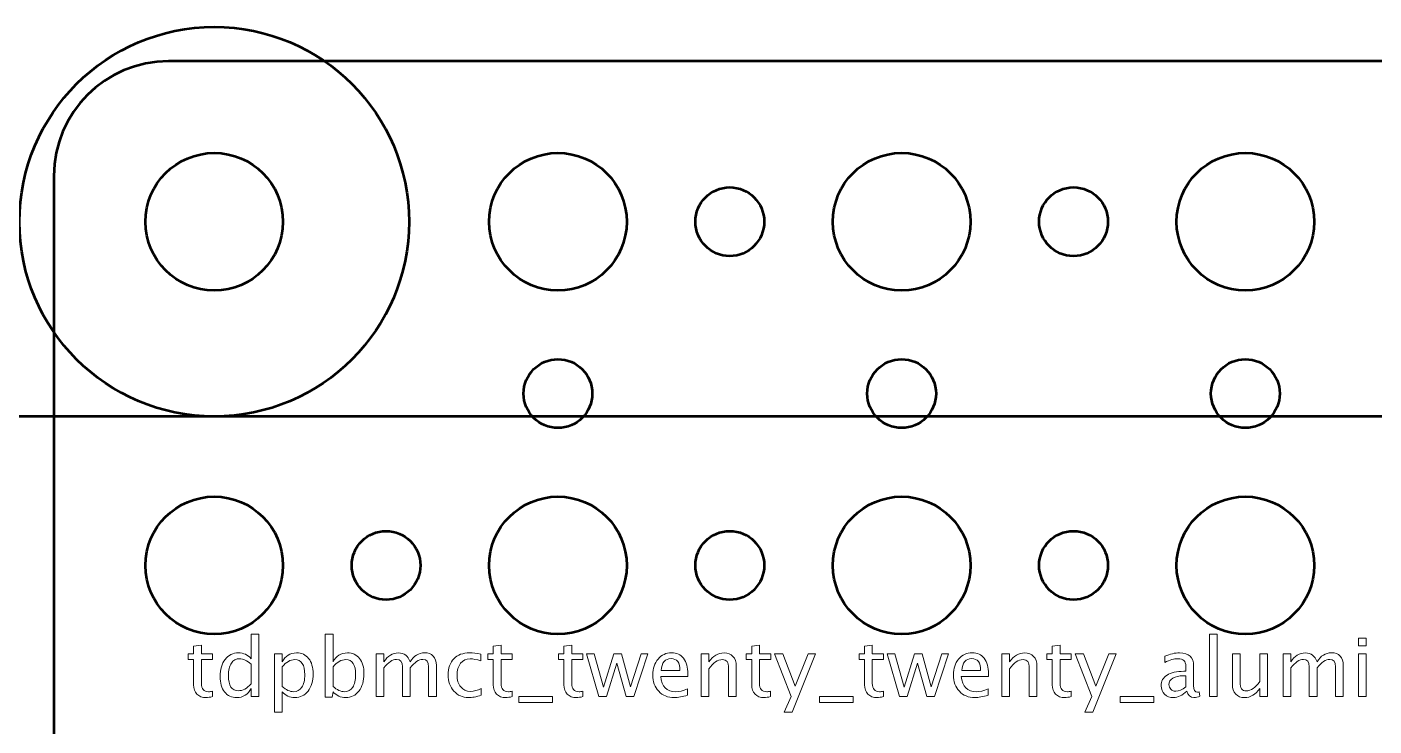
# Model space of a CAD drawing. Header units: centimetres. Extents: x -14.5 to 15.5, y -9.3 to 9.6.
# Drawn here: x -3.32 to 2.56, y 0.55 to 3.6 of the extents above; entities that cross this region are included whole.
import ezdxf

# ---------------------------------------------------------------- set-up
doc = ezdxf.new("R2010")
doc.units = ezdxf.units.CM
doc.header["$MEASUREMENT"] = 0
doc.layers.add('Layer 1', color=7, linetype='Continuous')

msp = doc.modelspace()

# ---------------------------------------------------------------- linework, layer by layer
at = {"layer": 'Layer 1', "color": 4, "lineweight": 53}
msp.add_lwpolyline([(-14.50011, -0.09999), (15.49989, -0.09999), (15.49989, 1.90001), (-14.50011, 1.90001), (-14.50011, -0.09999)], close=True, dxfattribs=at)
for major_axis in [(0, 0.85), (0, 0.3)]:
    msp.add_ellipse((-2.5, 2.75), major_axis=major_axis, ratio=1, dxfattribs=at)
at = {"layer": 'Layer 1', "lineweight": 53}
for centre, major_axis in [((-2.5, 2.75), (0, 0.3)), ((-0.99999, 2.74999), (0, 0.30001)), ((0.50001, 2.74999), (0, 0.30001)), ((2.00001, 2.74999), (0, 0.30001)), ((-0.25, 2.75), (0, 0.15)), ((1.25, 2.75), (0, 0.15)), ((-1, 2), (0, 0.15)), ((0.5, 2), (0, 0.15)), ((2, 2), (0, 0.15)), ((-2.49999, 1.24999), (0, 0.30001)), ((-0.99999, 1.24999), (0, 0.30001)), ((0.50001, 1.24999), (0, 0.30001)), ((2.00001, 1.24999), (0, 0.30001)), ((-1.75, 1.25), (0, 0.15)), ((-0.25, 1.25), (0, 0.15)), ((1.25, 1.25), (0, 0.15))]:
    msp.add_ellipse(centre, major_axis=major_axis, ratio=1, dxfattribs=at)
msp.add_open_spline([(-3.2, -1.95), (-3.2, -1.95), (-3.2, 2.95), (-3.2, 2.95), (-3.2, 2.95), (-3.2, 3.22614), (-2.97614, 3.45), (-2.7, 3.45), (-2.7, 3.45), (-2.7, 3.45), (3.7, 3.45), (3.7, 3.45), (3.7, 3.45), (3.97614, 3.45), (4.2, 3.22614), (4.2, 2.95), (4.2, 2.95), (4.2, 2.95), (4.2, -1.95), (4.2, -1.95), (4.2, -1.95), (4.2, -2.22614), (3.97614, -2.45), (3.7, -2.45), (3.7, -2.45), (3.7, -2.45), (-2.7, -2.45), (-2.7, -2.45), (-2.7, -2.45), (-2.97614, -2.45), (-3.2, -2.22614), (-3.2, -1.95)], degree=3, knots=[0, 0, 0, 0, 0.1111111, 0.1111111, 0.1111111, 0.1111111, 0.2222222, 0.2222222, 0.2222222, 0.2222222, 0.3333333, 0.3333333, 0.3333333, 0.3333333, 0.4444444, 0.4444444, 0.4444444, 0.4444444, 0.5555556, 0.5555556, 0.5555556, 0.5555556, 0.6666667, 0.6666667, 0.6666667, 0.6666667, 0.7777778, 0.7777778, 0.7777778, 0.7777778, 1, 1, 1, 1], dxfattribs=at)
at = {"layer": 'Layer 1', "color": 5, "lineweight": 9}
for points, knots in [([(-2.33936, 0.6773), (-2.33936, 0.6773), (-2.33936, 0.7124), (-2.33936, 0.7124), (-2.33936, 0.7124), (-2.35317, 0.68618), (-2.37398, 0.67307), (-2.40179, 0.67307), (-2.40179, 0.67307), (-2.42437, 0.67307), (-2.44212, 0.68124), (-2.45506, 0.69764), (-2.45506, 0.69764), (-2.46799, 0.71405), (-2.47446, 0.73645), (-2.47446, 0.76485), (-2.47446, 0.76485), (-2.47446, 0.79589), (-2.46711, 0.82088), (-2.45247, 0.83981), (-2.45247, 0.83981), (-2.43777, 0.85869), (-2.41849, 0.86815), (-2.39456, 0.86815), (-2.39456, 0.86815), (-2.37239, 0.86815), (-2.35394, 0.85969), (-2.33936, 0.8427), (-2.33936, 0.8427), (-2.33936, 0.8427), (-2.33936, 0.94929), (-2.33936, 0.94929), (-2.33936, 0.94929), (-2.33936, 0.94929), (-2.30549, 0.94929), (-2.30549, 0.94929), (-2.30549, 0.94929), (-2.30549, 0.94929), (-2.30549, 0.6773), (-2.30549, 0.6773), (-2.30549, 0.6773), (-2.30549, 0.6773), (-2.33936, 0.6773), (-2.33936, 0.6773)], [0, 0, 0, 0, 0.0833333, 0.0833333, 0.0833333, 0.0833333, 0.1666667, 0.1666667, 0.1666667, 0.1666667, 0.25, 0.25, 0.25, 0.25, 0.3333333, 0.3333333, 0.3333333, 0.3333333, 0.4166667, 0.4166667, 0.4166667, 0.4166667, 0.5, 0.5, 0.5, 0.5, 0.5833333, 0.5833333, 0.5833333, 0.5833333, 0.6666667, 0.6666667, 0.6666667, 0.6666667, 0.75, 0.75, 0.75, 0.75, 0.8333333, 0.8333333, 0.8333333, 0.8333333, 1, 1, 1, 1]), ([(-2.0156, 0.67518), (-2.0156, 0.67518), (-2.0156, 0.94929), (-2.0156, 0.94929), (-2.0156, 0.94929), (-2.0156, 0.94929), (-1.98174, 0.94929), (-1.98174, 0.94929), (-1.98174, 0.94929), (-1.98174, 0.94929), (-1.98174, 0.82894), (-1.98174, 0.82894), (-1.98174, 0.82894), (-1.96786, 0.8551), (-1.94699, 0.86815), (-1.91918, 0.86815), (-1.91918, 0.86815), (-1.89667, 0.86815), (-1.87897, 0.85998), (-1.86603, 0.84358), (-1.86603, 0.84358), (-1.8531, 0.82717), (-1.84663, 0.80477), (-1.84663, 0.77637), (-1.84663, 0.77637), (-1.84663, 0.74545), (-1.85398, 0.72046), (-1.86862, 0.70152), (-1.86862, 0.70152), (-1.88326, 0.68253), (-1.90255, 0.67307), (-1.92641, 0.67307), (-1.92641, 0.67307), (-1.94857, 0.67307), (-1.96704, 0.68153), (-1.98174, 0.69853), (-1.98174, 0.69853), (-1.98174, 0.69853), (-1.98585, 0.67518), (-1.98585, 0.67518), (-1.98585, 0.67518), (-1.98585, 0.67518), (-2.0156, 0.67518), (-2.0156, 0.67518)], [0, 0, 0, 0, 0.0833333, 0.0833333, 0.0833333, 0.0833333, 0.1666667, 0.1666667, 0.1666667, 0.1666667, 0.25, 0.25, 0.25, 0.25, 0.3333333, 0.3333333, 0.3333333, 0.3333333, 0.4166667, 0.4166667, 0.4166667, 0.4166667, 0.5, 0.5, 0.5, 0.5, 0.5833333, 0.5833333, 0.5833333, 0.5833333, 0.6666667, 0.6666667, 0.6666667, 0.6666667, 0.75, 0.75, 0.75, 0.75, 0.8333333, 0.8333333, 0.8333333, 0.8333333, 1, 1, 1, 1]), ([(1.84345, 0.6773), (1.84345, 0.6773), (1.84345, 0.94929), (1.84345, 0.94929), (1.84345, 0.94929), (1.84345, 0.94929), (1.87731, 0.94929), (1.87731, 0.94929), (1.87731, 0.94929), (1.87731, 0.94929), (1.87731, 0.6773), (1.87731, 0.6773), (1.87731, 0.6773), (1.87731, 0.6773), (1.84345, 0.6773), (1.84345, 0.6773)], [0, 0, 0, 0, 0.2, 0.2, 0.2, 0.2, 0.4, 0.4, 0.4, 0.4, 0.6, 0.6, 0.6, 0.6, 1, 1, 1, 1]), ([(-2.50797, 0.67736), (-2.51844, 0.67448), (-2.52755, 0.67307), (-2.53526, 0.67307), (-2.53526, 0.67307), (-2.55254, 0.67307), (-2.56601, 0.67801), (-2.57565, 0.68788), (-2.57565, 0.68788), (-2.58535, 0.69776), (-2.59017, 0.71146), (-2.59017, 0.72904), (-2.59017, 0.72904), (-2.59017, 0.72904), (-2.59017, 0.83887), (-2.59017, 0.83887), (-2.59017, 0.83887), (-2.59017, 0.83887), (-2.61357, 0.83887), (-2.61357, 0.83887), (-2.61357, 0.83887), (-2.61357, 0.83887), (-2.61357, 0.86427), (-2.61357, 0.86427), (-2.61357, 0.86427), (-2.61357, 0.86427), (-2.59017, 0.86427), (-2.59017, 0.86427), (-2.59017, 0.86427), (-2.59017, 0.86427), (-2.59017, 0.89808), (-2.59017, 0.89808), (-2.59017, 0.89808), (-2.59017, 0.89808), (-2.55631, 0.90132), (-2.55631, 0.90132), (-2.55631, 0.90132), (-2.55631, 0.90132), (-2.55631, 0.86427), (-2.55631, 0.86427), (-2.55631, 0.86427), (-2.55631, 0.86427), (-2.50727, 0.86427), (-2.50727, 0.86427), (-2.50727, 0.86427), (-2.50727, 0.86427), (-2.50727, 0.83887), (-2.50727, 0.83887), (-2.50727, 0.83887), (-2.50727, 0.83887), (-2.55631, 0.83887), (-2.55631, 0.83887), (-2.55631, 0.83887), (-2.55631, 0.83887), (-2.55631, 0.73516), (-2.55631, 0.73516), (-2.55631, 0.73516), (-2.55631, 0.7107), (-2.54566, 0.69847), (-2.52444, 0.69847), (-2.52444, 0.69847), (-2.51991, 0.69847), (-2.51444, 0.69923), (-2.50797, 0.7007), (-2.50797, 0.7007), (-2.50797, 0.7007), (-2.50797, 0.67736), (-2.50797, 0.67736)], [0, 0, 0, 0, 0.0555556, 0.0555556, 0.0555556, 0.0555556, 0.1111111, 0.1111111, 0.1111111, 0.1111111, 0.1666667, 0.1666667, 0.1666667, 0.1666667, 0.2222222, 0.2222222, 0.2222222, 0.2222222, 0.2777778, 0.2777778, 0.2777778, 0.2777778, 0.3333333, 0.3333333, 0.3333333, 0.3333333, 0.3888889, 0.3888889, 0.3888889, 0.3888889, 0.4444444, 0.4444444, 0.4444444, 0.4444444, 0.5, 0.5, 0.5, 0.5, 0.5555556, 0.5555556, 0.5555556, 0.5555556, 0.6111111, 0.6111111, 0.6111111, 0.6111111, 0.6666667, 0.6666667, 0.6666667, 0.6666667, 0.7222222, 0.7222222, 0.7222222, 0.7222222, 0.7777778, 0.7777778, 0.7777778, 0.7777778, 0.8333333, 0.8333333, 0.8333333, 0.8333333, 0.8888889, 0.8888889, 0.8888889, 0.8888889, 1, 1, 1, 1]), ([(-1.19992, 0.67736), (-1.21039, 0.67448), (-1.2195, 0.67307), (-1.22721, 0.67307), (-1.22721, 0.67307), (-1.24449, 0.67307), (-1.25796, 0.67801), (-1.2676, 0.68788), (-1.2676, 0.68788), (-1.2773, 0.69776), (-1.28212, 0.71146), (-1.28212, 0.72904), (-1.28212, 0.72904), (-1.28212, 0.72904), (-1.28212, 0.83887), (-1.28212, 0.83887), (-1.28212, 0.83887), (-1.28212, 0.83887), (-1.30552, 0.83887), (-1.30552, 0.83887), (-1.30552, 0.83887), (-1.30552, 0.83887), (-1.30552, 0.86427), (-1.30552, 0.86427), (-1.30552, 0.86427), (-1.30552, 0.86427), (-1.28212, 0.86427), (-1.28212, 0.86427), (-1.28212, 0.86427), (-1.28212, 0.86427), (-1.28212, 0.89808), (-1.28212, 0.89808), (-1.28212, 0.89808), (-1.28212, 0.89808), (-1.24826, 0.90132), (-1.24826, 0.90132), (-1.24826, 0.90132), (-1.24826, 0.90132), (-1.24826, 0.86427), (-1.24826, 0.86427), (-1.24826, 0.86427), (-1.24826, 0.86427), (-1.19922, 0.86427), (-1.19922, 0.86427), (-1.19922, 0.86427), (-1.19922, 0.86427), (-1.19922, 0.83887), (-1.19922, 0.83887), (-1.19922, 0.83887), (-1.19922, 0.83887), (-1.24826, 0.83887), (-1.24826, 0.83887), (-1.24826, 0.83887), (-1.24826, 0.83887), (-1.24826, 0.73516), (-1.24826, 0.73516), (-1.24826, 0.73516), (-1.24826, 0.7107), (-1.23761, 0.69847), (-1.21639, 0.69847), (-1.21639, 0.69847), (-1.21186, 0.69847), (-1.20639, 0.69923), (-1.19992, 0.7007), (-1.19992, 0.7007), (-1.19992, 0.7007), (-1.19992, 0.67736), (-1.19992, 0.67736)], [0, 0, 0, 0, 0.0555556, 0.0555556, 0.0555556, 0.0555556, 0.1111111, 0.1111111, 0.1111111, 0.1111111, 0.1666667, 0.1666667, 0.1666667, 0.1666667, 0.2222222, 0.2222222, 0.2222222, 0.2222222, 0.2777778, 0.2777778, 0.2777778, 0.2777778, 0.3333333, 0.3333333, 0.3333333, 0.3333333, 0.3888889, 0.3888889, 0.3888889, 0.3888889, 0.4444444, 0.4444444, 0.4444444, 0.4444444, 0.5, 0.5, 0.5, 0.5, 0.5555556, 0.5555556, 0.5555556, 0.5555556, 0.6111111, 0.6111111, 0.6111111, 0.6111111, 0.6666667, 0.6666667, 0.6666667, 0.6666667, 0.7222222, 0.7222222, 0.7222222, 0.7222222, 0.7777778, 0.7777778, 0.7777778, 0.7777778, 0.8333333, 0.8333333, 0.8333333, 0.8333333, 0.8888889, 0.8888889, 0.8888889, 0.8888889, 1, 1, 1, 1]), ([(-0.89159, 0.67736), (-0.90206, 0.67448), (-0.91117, 0.67307), (-0.91888, 0.67307), (-0.91888, 0.67307), (-0.93616, 0.67307), (-0.94963, 0.67801), (-0.95927, 0.68788), (-0.95927, 0.68788), (-0.96897, 0.69776), (-0.97379, 0.71146), (-0.97379, 0.72904), (-0.97379, 0.72904), (-0.97379, 0.72904), (-0.97379, 0.83887), (-0.97379, 0.83887), (-0.97379, 0.83887), (-0.97379, 0.83887), (-0.99719, 0.83887), (-0.99719, 0.83887), (-0.99719, 0.83887), (-0.99719, 0.83887), (-0.99719, 0.86427), (-0.99719, 0.86427), (-0.99719, 0.86427), (-0.99719, 0.86427), (-0.97379, 0.86427), (-0.97379, 0.86427), (-0.97379, 0.86427), (-0.97379, 0.86427), (-0.97379, 0.89808), (-0.97379, 0.89808), (-0.97379, 0.89808), (-0.97379, 0.89808), (-0.93993, 0.90132), (-0.93993, 0.90132), (-0.93993, 0.90132), (-0.93993, 0.90132), (-0.93993, 0.86427), (-0.93993, 0.86427), (-0.93993, 0.86427), (-0.93993, 0.86427), (-0.89089, 0.86427), (-0.89089, 0.86427), (-0.89089, 0.86427), (-0.89089, 0.86427), (-0.89089, 0.83887), (-0.89089, 0.83887), (-0.89089, 0.83887), (-0.89089, 0.83887), (-0.93993, 0.83887), (-0.93993, 0.83887), (-0.93993, 0.83887), (-0.93993, 0.83887), (-0.93993, 0.73516), (-0.93993, 0.73516), (-0.93993, 0.73516), (-0.93993, 0.7107), (-0.92928, 0.69847), (-0.90806, 0.69847), (-0.90806, 0.69847), (-0.90353, 0.69847), (-0.89806, 0.69923), (-0.89159, 0.7007), (-0.89159, 0.7007), (-0.89159, 0.7007), (-0.89159, 0.67736), (-0.89159, 0.67736)], [0, 0, 0, 0, 0.0555556, 0.0555556, 0.0555556, 0.0555556, 0.1111111, 0.1111111, 0.1111111, 0.1111111, 0.1666667, 0.1666667, 0.1666667, 0.1666667, 0.2222222, 0.2222222, 0.2222222, 0.2222222, 0.2777778, 0.2777778, 0.2777778, 0.2777778, 0.3333333, 0.3333333, 0.3333333, 0.3333333, 0.3888889, 0.3888889, 0.3888889, 0.3888889, 0.4444444, 0.4444444, 0.4444444, 0.4444444, 0.5, 0.5, 0.5, 0.5, 0.5555556, 0.5555556, 0.5555556, 0.5555556, 0.6111111, 0.6111111, 0.6111111, 0.6111111, 0.6666667, 0.6666667, 0.6666667, 0.6666667, 0.7222222, 0.7222222, 0.7222222, 0.7222222, 0.7777778, 0.7777778, 0.7777778, 0.7777778, 0.8333333, 0.8333333, 0.8333333, 0.8333333, 0.8888889, 0.8888889, 0.8888889, 0.8888889, 1, 1, 1, 1]), ([(-0.07231, 0.67736), (-0.08278, 0.67448), (-0.09189, 0.67307), (-0.0996, 0.67307), (-0.0996, 0.67307), (-0.11688, 0.67307), (-0.13035, 0.67801), (-0.13999, 0.68788), (-0.13999, 0.68788), (-0.14969, 0.69776), (-0.15451, 0.71146), (-0.15451, 0.72904), (-0.15451, 0.72904), (-0.15451, 0.72904), (-0.15451, 0.83887), (-0.15451, 0.83887), (-0.15451, 0.83887), (-0.15451, 0.83887), (-0.17791, 0.83887), (-0.17791, 0.83887), (-0.17791, 0.83887), (-0.17791, 0.83887), (-0.17791, 0.86427), (-0.17791, 0.86427), (-0.17791, 0.86427), (-0.17791, 0.86427), (-0.15451, 0.86427), (-0.15451, 0.86427), (-0.15451, 0.86427), (-0.15451, 0.86427), (-0.15451, 0.89808), (-0.15451, 0.89808), (-0.15451, 0.89808), (-0.15451, 0.89808), (-0.12065, 0.90132), (-0.12065, 0.90132), (-0.12065, 0.90132), (-0.12065, 0.90132), (-0.12065, 0.86427), (-0.12065, 0.86427), (-0.12065, 0.86427), (-0.12065, 0.86427), (-0.07161, 0.86427), (-0.07161, 0.86427), (-0.07161, 0.86427), (-0.07161, 0.86427), (-0.07161, 0.83887), (-0.07161, 0.83887), (-0.07161, 0.83887), (-0.07161, 0.83887), (-0.12065, 0.83887), (-0.12065, 0.83887), (-0.12065, 0.83887), (-0.12065, 0.83887), (-0.12065, 0.73516), (-0.12065, 0.73516), (-0.12065, 0.73516), (-0.12065, 0.7107), (-0.11, 0.69847), (-0.08878, 0.69847), (-0.08878, 0.69847), (-0.08425, 0.69847), (-0.07878, 0.69923), (-0.07231, 0.7007), (-0.07231, 0.7007), (-0.07231, 0.7007), (-0.07231, 0.67736), (-0.07231, 0.67736)], [0, 0, 0, 0, 0.0555556, 0.0555556, 0.0555556, 0.0555556, 0.1111111, 0.1111111, 0.1111111, 0.1111111, 0.1666667, 0.1666667, 0.1666667, 0.1666667, 0.2222222, 0.2222222, 0.2222222, 0.2222222, 0.2777778, 0.2777778, 0.2777778, 0.2777778, 0.3333333, 0.3333333, 0.3333333, 0.3333333, 0.3888889, 0.3888889, 0.3888889, 0.3888889, 0.4444444, 0.4444444, 0.4444444, 0.4444444, 0.5, 0.5, 0.5, 0.5, 0.5555556, 0.5555556, 0.5555556, 0.5555556, 0.6111111, 0.6111111, 0.6111111, 0.6111111, 0.6666667, 0.6666667, 0.6666667, 0.6666667, 0.7222222, 0.7222222, 0.7222222, 0.7222222, 0.7777778, 0.7777778, 0.7777778, 0.7777778, 0.8333333, 0.8333333, 0.8333333, 0.8333333, 0.8888889, 0.8888889, 0.8888889, 0.8888889, 1, 1, 1, 1]), ([(0.42034, 0.67736), (0.40987, 0.67448), (0.40076, 0.67307), (0.39305, 0.67307), (0.39305, 0.67307), (0.37577, 0.67307), (0.3623, 0.67801), (0.35266, 0.68788), (0.35266, 0.68788), (0.34296, 0.69776), (0.33814, 0.71146), (0.33814, 0.72904), (0.33814, 0.72904), (0.33814, 0.72904), (0.33814, 0.83887), (0.33814, 0.83887), (0.33814, 0.83887), (0.33814, 0.83887), (0.31474, 0.83887), (0.31474, 0.83887), (0.31474, 0.83887), (0.31474, 0.83887), (0.31474, 0.86427), (0.31474, 0.86427), (0.31474, 0.86427), (0.31474, 0.86427), (0.33814, 0.86427), (0.33814, 0.86427), (0.33814, 0.86427), (0.33814, 0.86427), (0.33814, 0.89808), (0.33814, 0.89808), (0.33814, 0.89808), (0.33814, 0.89808), (0.372, 0.90132), (0.372, 0.90132), (0.372, 0.90132), (0.372, 0.90132), (0.372, 0.86427), (0.372, 0.86427), (0.372, 0.86427), (0.372, 0.86427), (0.42104, 0.86427), (0.42104, 0.86427), (0.42104, 0.86427), (0.42104, 0.86427), (0.42104, 0.83887), (0.42104, 0.83887), (0.42104, 0.83887), (0.42104, 0.83887), (0.372, 0.83887), (0.372, 0.83887), (0.372, 0.83887), (0.372, 0.83887), (0.372, 0.73516), (0.372, 0.73516), (0.372, 0.73516), (0.372, 0.7107), (0.38265, 0.69847), (0.40387, 0.69847), (0.40387, 0.69847), (0.4084, 0.69847), (0.41387, 0.69923), (0.42034, 0.7007), (0.42034, 0.7007), (0.42034, 0.7007), (0.42034, 0.67736), (0.42034, 0.67736)], [0, 0, 0, 0, 0.0555556, 0.0555556, 0.0555556, 0.0555556, 0.1111111, 0.1111111, 0.1111111, 0.1111111, 0.1666667, 0.1666667, 0.1666667, 0.1666667, 0.2222222, 0.2222222, 0.2222222, 0.2222222, 0.2777778, 0.2777778, 0.2777778, 0.2777778, 0.3333333, 0.3333333, 0.3333333, 0.3333333, 0.3888889, 0.3888889, 0.3888889, 0.3888889, 0.4444444, 0.4444444, 0.4444444, 0.4444444, 0.5, 0.5, 0.5, 0.5, 0.5555556, 0.5555556, 0.5555556, 0.5555556, 0.6111111, 0.6111111, 0.6111111, 0.6111111, 0.6666667, 0.6666667, 0.6666667, 0.6666667, 0.7222222, 0.7222222, 0.7222222, 0.7222222, 0.7777778, 0.7777778, 0.7777778, 0.7777778, 0.8333333, 0.8333333, 0.8333333, 0.8333333, 0.8888889, 0.8888889, 0.8888889, 0.8888889, 1, 1, 1, 1]), ([(1.23962, 0.67736), (1.22915, 0.67448), (1.22004, 0.67307), (1.21233, 0.67307), (1.21233, 0.67307), (1.19505, 0.67307), (1.18158, 0.67801), (1.17194, 0.68788), (1.17194, 0.68788), (1.16224, 0.69776), (1.15742, 0.71146), (1.15742, 0.72904), (1.15742, 0.72904), (1.15742, 0.72904), (1.15742, 0.83887), (1.15742, 0.83887), (1.15742, 0.83887), (1.15742, 0.83887), (1.13402, 0.83887), (1.13402, 0.83887), (1.13402, 0.83887), (1.13402, 0.83887), (1.13402, 0.86427), (1.13402, 0.86427), (1.13402, 0.86427), (1.13402, 0.86427), (1.15742, 0.86427), (1.15742, 0.86427), (1.15742, 0.86427), (1.15742, 0.86427), (1.15742, 0.89808), (1.15742, 0.89808), (1.15742, 0.89808), (1.15742, 0.89808), (1.19128, 0.90132), (1.19128, 0.90132), (1.19128, 0.90132), (1.19128, 0.90132), (1.19128, 0.86427), (1.19128, 0.86427), (1.19128, 0.86427), (1.19128, 0.86427), (1.24032, 0.86427), (1.24032, 0.86427), (1.24032, 0.86427), (1.24032, 0.86427), (1.24032, 0.83887), (1.24032, 0.83887), (1.24032, 0.83887), (1.24032, 0.83887), (1.19128, 0.83887), (1.19128, 0.83887), (1.19128, 0.83887), (1.19128, 0.83887), (1.19128, 0.73516), (1.19128, 0.73516), (1.19128, 0.73516), (1.19128, 0.7107), (1.20193, 0.69847), (1.22315, 0.69847), (1.22315, 0.69847), (1.22768, 0.69847), (1.23315, 0.69923), (1.23962, 0.7007), (1.23962, 0.7007), (1.23962, 0.7007), (1.23962, 0.67736), (1.23962, 0.67736)], [0, 0, 0, 0, 0.0555556, 0.0555556, 0.0555556, 0.0555556, 0.1111111, 0.1111111, 0.1111111, 0.1111111, 0.1666667, 0.1666667, 0.1666667, 0.1666667, 0.2222222, 0.2222222, 0.2222222, 0.2222222, 0.2777778, 0.2777778, 0.2777778, 0.2777778, 0.3333333, 0.3333333, 0.3333333, 0.3333333, 0.3888889, 0.3888889, 0.3888889, 0.3888889, 0.4444444, 0.4444444, 0.4444444, 0.4444444, 0.5, 0.5, 0.5, 0.5, 0.5555556, 0.5555556, 0.5555556, 0.5555556, 0.6111111, 0.6111111, 0.6111111, 0.6111111, 0.6666667, 0.6666667, 0.6666667, 0.6666667, 0.7222222, 0.7222222, 0.7222222, 0.7222222, 0.7777778, 0.7777778, 0.7777778, 0.7777778, 0.8333333, 0.8333333, 0.8333333, 0.8333333, 0.8888889, 0.8888889, 0.8888889, 0.8888889, 1, 1, 1, 1]), ([(2.49374, 0.89849), (2.49374, 0.89849), (2.49374, 0.93236), (2.49374, 0.93236), (2.49374, 0.93236), (2.49374, 0.93236), (2.5276, 0.93236), (2.5276, 0.93236), (2.5276, 0.93236), (2.5276, 0.93236), (2.5276, 0.89849), (2.5276, 0.89849), (2.5276, 0.89849), (2.5276, 0.89849), (2.49374, 0.89849), (2.49374, 0.89849)], [0, 0, 0, 0, 0.2, 0.2, 0.2, 0.2, 0.4, 0.4, 0.4, 0.4, 0.6, 0.6, 0.6, 0.6, 1, 1, 1, 1]), ([(-2.33936, 0.81953), (-2.35694, 0.83499), (-2.37356, 0.84275), (-2.38932, 0.84275), (-2.38932, 0.84275), (-2.40484, 0.84275), (-2.41684, 0.83629), (-2.42536, 0.82329), (-2.42536, 0.82329), (-2.43389, 0.81036), (-2.43812, 0.79201), (-2.43812, 0.76826), (-2.43812, 0.76826), (-2.43812, 0.72457), (-2.42366, 0.7027), (-2.39467, 0.7027), (-2.39467, 0.7027), (-2.37586, 0.7027), (-2.35741, 0.71299), (-2.33936, 0.73351), (-2.33936, 0.73351), (-2.33936, 0.73351), (-2.33936, 0.81953), (-2.33936, 0.81953)], [0, 0, 0, 0, 0.1428571, 0.1428571, 0.1428571, 0.1428571, 0.2857143, 0.2857143, 0.2857143, 0.2857143, 0.4285714, 0.4285714, 0.4285714, 0.4285714, 0.5714286, 0.5714286, 0.5714286, 0.5714286, 0.7142857, 0.7142857, 0.7142857, 0.7142857, 1, 1, 1, 1]), ([(-2.23762, 0.60921), (-2.23762, 0.60921), (-2.23762, 0.86427), (-2.23762, 0.86427), (-2.23762, 0.86427), (-2.23762, 0.86427), (-2.20376, 0.86427), (-2.20376, 0.86427), (-2.20376, 0.86427), (-2.20376, 0.86427), (-2.20376, 0.82894), (-2.20376, 0.82894), (-2.20376, 0.82894), (-2.18988, 0.8551), (-2.16901, 0.86815), (-2.1412, 0.86815), (-2.1412, 0.86815), (-2.11869, 0.86815), (-2.10099, 0.85998), (-2.08805, 0.84358), (-2.08805, 0.84358), (-2.07512, 0.82717), (-2.06865, 0.80477), (-2.06865, 0.77637), (-2.06865, 0.77637), (-2.06865, 0.74545), (-2.076, 0.72046), (-2.09064, 0.70152), (-2.09064, 0.70152), (-2.10528, 0.68253), (-2.12457, 0.67307), (-2.14843, 0.67307), (-2.14843, 0.67307), (-2.17059, 0.67307), (-2.18906, 0.68153), (-2.20376, 0.69853), (-2.20376, 0.69853), (-2.20376, 0.69853), (-2.20376, 0.60921), (-2.20376, 0.60921), (-2.20376, 0.60921), (-2.20376, 0.60921), (-2.23762, 0.60921), (-2.23762, 0.60921)], [0, 0, 0, 0, 0.0833333, 0.0833333, 0.0833333, 0.0833333, 0.1666667, 0.1666667, 0.1666667, 0.1666667, 0.25, 0.25, 0.25, 0.25, 0.3333333, 0.3333333, 0.3333333, 0.3333333, 0.4166667, 0.4166667, 0.4166667, 0.4166667, 0.5, 0.5, 0.5, 0.5, 0.5833333, 0.5833333, 0.5833333, 0.5833333, 0.6666667, 0.6666667, 0.6666667, 0.6666667, 0.75, 0.75, 0.75, 0.75, 0.8333333, 0.8333333, 0.8333333, 0.8333333, 1, 1, 1, 1]), ([(-2.20376, 0.72187), (-2.18629, 0.70629), (-2.16965, 0.69847), (-2.15384, 0.69847), (-2.15384, 0.69847), (-2.13827, 0.69847), (-2.12621, 0.70499), (-2.11775, 0.71799), (-2.11775, 0.71799), (-2.10922, 0.73098), (-2.10499, 0.74927), (-2.10499, 0.7729), (-2.10499, 0.7729), (-2.10499, 0.81665), (-2.11945, 0.83852), (-2.14837, 0.83852), (-2.14837, 0.83852), (-2.1673, 0.83852), (-2.18576, 0.82829), (-2.20376, 0.80777), (-2.20376, 0.80777), (-2.20376, 0.80777), (-2.20376, 0.72187), (-2.20376, 0.72187)], [0, 0, 0, 0, 0.1428571, 0.1428571, 0.1428571, 0.1428571, 0.2857143, 0.2857143, 0.2857143, 0.2857143, 0.4285714, 0.4285714, 0.4285714, 0.4285714, 0.5714286, 0.5714286, 0.5714286, 0.5714286, 0.7142857, 0.7142857, 0.7142857, 0.7142857, 1, 1, 1, 1]), ([(-1.98174, 0.72187), (-1.96427, 0.70629), (-1.94763, 0.69847), (-1.93182, 0.69847), (-1.93182, 0.69847), (-1.91625, 0.69847), (-1.90419, 0.70499), (-1.89573, 0.71799), (-1.89573, 0.71799), (-1.8872, 0.73098), (-1.88297, 0.74927), (-1.88297, 0.7729), (-1.88297, 0.7729), (-1.88297, 0.81665), (-1.89743, 0.83852), (-1.92635, 0.83852), (-1.92635, 0.83852), (-1.94528, 0.83852), (-1.96374, 0.82829), (-1.98174, 0.80777), (-1.98174, 0.80777), (-1.98174, 0.80777), (-1.98174, 0.72187), (-1.98174, 0.72187)], [0, 0, 0, 0, 0.1428571, 0.1428571, 0.1428571, 0.1428571, 0.2857143, 0.2857143, 0.2857143, 0.2857143, 0.4285714, 0.4285714, 0.4285714, 0.4285714, 0.5714286, 0.5714286, 0.5714286, 0.5714286, 0.7142857, 0.7142857, 0.7142857, 0.7142857, 1, 1, 1, 1]), ([(-1.79358, 0.6773), (-1.79358, 0.6773), (-1.79358, 0.86427), (-1.79358, 0.86427), (-1.79358, 0.86427), (-1.79358, 0.86427), (-1.75972, 0.86427), (-1.75972, 0.86427), (-1.75972, 0.86427), (-1.75972, 0.86427), (-1.75972, 0.82894), (-1.75972, 0.82894), (-1.75972, 0.82894), (-1.74319, 0.8551), (-1.72203, 0.86815), (-1.69611, 0.86815), (-1.69611, 0.86815), (-1.67112, 0.86815), (-1.65413, 0.8551), (-1.64507, 0.82894), (-1.64507, 0.82894), (-1.62902, 0.85534), (-1.60809, 0.86851), (-1.5824, 0.86851), (-1.5824, 0.86851), (-1.56599, 0.86851), (-1.55323, 0.86369), (-1.54412, 0.85398), (-1.54412, 0.85398), (-1.53501, 0.84428), (-1.53042, 0.8307), (-1.53042, 0.81324), (-1.53042, 0.81324), (-1.53042, 0.81324), (-1.53042, 0.6773), (-1.53042, 0.6773), (-1.53042, 0.6773), (-1.53042, 0.6773), (-1.56429, 0.6773), (-1.56429, 0.6773), (-1.56429, 0.6773), (-1.56429, 0.6773), (-1.56429, 0.80765), (-1.56429, 0.80765), (-1.56429, 0.80765), (-1.56429, 0.82894), (-1.57275, 0.83958), (-1.58969, 0.83958), (-1.58969, 0.83958), (-1.60727, 0.83958), (-1.62573, 0.82717), (-1.64507, 0.8023), (-1.64507, 0.8023), (-1.64507, 0.8023), (-1.64507, 0.6773), (-1.64507, 0.6773), (-1.64507, 0.6773), (-1.64507, 0.6773), (-1.67894, 0.6773), (-1.67894, 0.6773), (-1.67894, 0.6773), (-1.67894, 0.6773), (-1.67894, 0.80777), (-1.67894, 0.80777), (-1.67894, 0.80777), (-1.67894, 0.82923), (-1.68752, 0.83993), (-1.70474, 0.83993), (-1.70474, 0.83993), (-1.72185, 0.83993), (-1.7402, 0.82747), (-1.75972, 0.80248), (-1.75972, 0.80248), (-1.75972, 0.80248), (-1.75972, 0.6773), (-1.75972, 0.6773), (-1.75972, 0.6773), (-1.75972, 0.6773), (-1.79358, 0.6773), (-1.79358, 0.6773)], [0, 0, 0, 0, 0.047619, 0.047619, 0.047619, 0.047619, 0.0952381, 0.0952381, 0.0952381, 0.0952381, 0.1428571, 0.1428571, 0.1428571, 0.1428571, 0.1904762, 0.1904762, 0.1904762, 0.1904762, 0.2380952, 0.2380952, 0.2380952, 0.2380952, 0.2857143, 0.2857143, 0.2857143, 0.2857143, 0.3333333, 0.3333333, 0.3333333, 0.3333333, 0.3809524, 0.3809524, 0.3809524, 0.3809524, 0.4285714, 0.4285714, 0.4285714, 0.4285714, 0.4761905, 0.4761905, 0.4761905, 0.4761905, 0.5238095, 0.5238095, 0.5238095, 0.5238095, 0.5714286, 0.5714286, 0.5714286, 0.5714286, 0.6190476, 0.6190476, 0.6190476, 0.6190476, 0.6666667, 0.6666667, 0.6666667, 0.6666667, 0.7142857, 0.7142857, 0.7142857, 0.7142857, 0.7619048, 0.7619048, 0.7619048, 0.7619048, 0.8095238, 0.8095238, 0.8095238, 0.8095238, 0.8571429, 0.8571429, 0.8571429, 0.8571429, 0.9047619, 0.9047619, 0.9047619, 0.9047619, 1, 1, 1, 1]), ([(-1.3344, 0.68294), (-1.35633, 0.67636), (-1.37525, 0.67307), (-1.39119, 0.67307), (-1.39119, 0.67307), (-1.41647, 0.67307), (-1.4374, 0.68242), (-1.45404, 0.70105), (-1.45404, 0.70105), (-1.47068, 0.71975), (-1.47903, 0.74333), (-1.47903, 0.77173), (-1.47903, 0.77173), (-1.47903, 0.80207), (-1.4708, 0.82576), (-1.45434, 0.8427), (-1.45434, 0.8427), (-1.43787, 0.85969), (-1.41488, 0.86815), (-1.38537, 0.86815), (-1.38537, 0.86815), (-1.37084, 0.86815), (-1.35451, 0.86615), (-1.33652, 0.86216), (-1.33652, 0.86216), (-1.33652, 0.86216), (-1.33652, 0.83358), (-1.33652, 0.83358), (-1.33652, 0.83358), (-1.35563, 0.83923), (-1.3712, 0.84205), (-1.38319, 0.84205), (-1.38319, 0.84205), (-1.4006, 0.84205), (-1.41453, 0.83552), (-1.42494, 0.82253), (-1.42494, 0.82253), (-1.43534, 0.80953), (-1.44058, 0.79219), (-1.44058, 0.77055), (-1.44058, 0.77055), (-1.44058, 0.74956), (-1.43517, 0.73263), (-1.42441, 0.71963), (-1.42441, 0.71963), (-1.41365, 0.7067), (-1.3996, 0.70023), (-1.38213, 0.70023), (-1.38213, 0.70023), (-1.36668, 0.70023), (-1.3508, 0.70423), (-1.3344, 0.71223), (-1.3344, 0.71223), (-1.3344, 0.71223), (-1.3344, 0.68294), (-1.3344, 0.68294)], [0, 0, 0, 0, 0.0666667, 0.0666667, 0.0666667, 0.0666667, 0.1333333, 0.1333333, 0.1333333, 0.1333333, 0.2, 0.2, 0.2, 0.2, 0.2666667, 0.2666667, 0.2666667, 0.2666667, 0.3333333, 0.3333333, 0.3333333, 0.3333333, 0.4, 0.4, 0.4, 0.4, 0.4666667, 0.4666667, 0.4666667, 0.4666667, 0.5333333, 0.5333333, 0.5333333, 0.5333333, 0.6, 0.6, 0.6, 0.6, 0.6666667, 0.6666667, 0.6666667, 0.6666667, 0.7333333, 0.7333333, 0.7333333, 0.7333333, 0.8, 0.8, 0.8, 0.8, 0.8666667, 0.8666667, 0.8666667, 0.8666667, 1, 1, 1, 1]), ([(-0.82139, 0.6773), (-0.82139, 0.6773), (-0.87501, 0.86427), (-0.87501, 0.86427), (-0.87501, 0.86427), (-0.87501, 0.86427), (-0.84197, 0.86427), (-0.84197, 0.86427), (-0.84197, 0.86427), (-0.84197, 0.86427), (-0.80087, 0.7191), (-0.80087, 0.7191), (-0.80087, 0.7191), (-0.80087, 0.7191), (-0.75654, 0.86427), (-0.75654, 0.86427), (-0.75654, 0.86427), (-0.75654, 0.86427), (-0.72268, 0.86427), (-0.72268, 0.86427), (-0.72268, 0.86427), (-0.72268, 0.86427), (-0.6837, 0.71934), (-0.6837, 0.71934), (-0.6837, 0.71934), (-0.6837, 0.71934), (-0.63654, 0.86427), (-0.63654, 0.86427), (-0.63654, 0.86427), (-0.63654, 0.86427), (-0.60762, 0.86427), (-0.60762, 0.86427), (-0.60762, 0.86427), (-0.60762, 0.86427), (-0.66865, 0.6773), (-0.66865, 0.6773), (-0.66865, 0.6773), (-0.66865, 0.6773), (-0.70251, 0.6773), (-0.70251, 0.6773), (-0.70251, 0.6773), (-0.70251, 0.6773), (-0.74261, 0.82312), (-0.74261, 0.82312), (-0.74261, 0.82312), (-0.74261, 0.82312), (-0.78752, 0.6773), (-0.78752, 0.6773), (-0.78752, 0.6773), (-0.78752, 0.6773), (-0.82139, 0.6773), (-0.82139, 0.6773)], [0, 0, 0, 0, 0.0714286, 0.0714286, 0.0714286, 0.0714286, 0.1428571, 0.1428571, 0.1428571, 0.1428571, 0.2142857, 0.2142857, 0.2142857, 0.2142857, 0.2857143, 0.2857143, 0.2857143, 0.2857143, 0.3571429, 0.3571429, 0.3571429, 0.3571429, 0.4285714, 0.4285714, 0.4285714, 0.4285714, 0.5, 0.5, 0.5, 0.5, 0.5714286, 0.5714286, 0.5714286, 0.5714286, 0.6428571, 0.6428571, 0.6428571, 0.6428571, 0.7142857, 0.7142857, 0.7142857, 0.7142857, 0.7857143, 0.7857143, 0.7857143, 0.7857143, 0.8571429, 0.8571429, 0.8571429, 0.8571429, 1, 1, 1, 1]), ([(-0.43422, 0.6833), (-0.45698, 0.67648), (-0.47643, 0.67307), (-0.49266, 0.67307), (-0.49266, 0.67307), (-0.52035, 0.67307), (-0.54287, 0.68224), (-0.56021, 0.70052), (-0.56021, 0.70052), (-0.57756, 0.71881), (-0.58626, 0.74251), (-0.58626, 0.77167), (-0.58626, 0.77167), (-0.58626, 0.79995), (-0.57862, 0.82317), (-0.56327, 0.84134), (-0.56327, 0.84134), (-0.54792, 0.85945), (-0.52829, 0.86851), (-0.50436, 0.86851), (-0.50436, 0.86851), (-0.48172, 0.86851), (-0.46421, 0.86045), (-0.45186, 0.84434), (-0.45186, 0.84434), (-0.43951, 0.82823), (-0.43334, 0.80542), (-0.43334, 0.77584), (-0.43334, 0.77584), (-0.43334, 0.77584), (-0.43352, 0.7655), (-0.43352, 0.7655), (-0.43352, 0.7655), (-0.43352, 0.7655), (-0.55169, 0.7655), (-0.55169, 0.7655), (-0.55169, 0.7655), (-0.54675, 0.72081), (-0.52493, 0.69847), (-0.48631, 0.69847), (-0.48631, 0.69847), (-0.47215, 0.69847), (-0.4548, 0.70246), (-0.43422, 0.71046), (-0.43422, 0.71046), (-0.43422, 0.71046), (-0.43422, 0.6833), (-0.43422, 0.6833)], [0, 0, 0, 0, 0.0769231, 0.0769231, 0.0769231, 0.0769231, 0.1538462, 0.1538462, 0.1538462, 0.1538462, 0.2307692, 0.2307692, 0.2307692, 0.2307692, 0.3076923, 0.3076923, 0.3076923, 0.3076923, 0.3846154, 0.3846154, 0.3846154, 0.3846154, 0.4615385, 0.4615385, 0.4615385, 0.4615385, 0.5384615, 0.5384615, 0.5384615, 0.5384615, 0.6153846, 0.6153846, 0.6153846, 0.6153846, 0.6923077, 0.6923077, 0.6923077, 0.6923077, 0.7692308, 0.7692308, 0.7692308, 0.7692308, 0.8461538, 0.8461538, 0.8461538, 0.8461538, 1, 1, 1, 1]), ([(-0.54992, 0.7909), (-0.54992, 0.7909), (-0.46738, 0.7909), (-0.46738, 0.7909), (-0.46738, 0.7909), (-0.46738, 0.8257), (-0.48037, 0.84311), (-0.5063, 0.84311), (-0.5063, 0.84311), (-0.5324, 0.84311), (-0.54692, 0.8257), (-0.54992, 0.7909)], [0, 0, 0, 0, 0.25, 0.25, 0.25, 0.25, 0.5, 0.5, 0.5, 0.5, 1, 1, 1, 1]), ([(-0.37488, 0.6773), (-0.37488, 0.6773), (-0.37488, 0.86427), (-0.37488, 0.86427), (-0.37488, 0.86427), (-0.37488, 0.86427), (-0.34102, 0.86427), (-0.34102, 0.86427), (-0.34102, 0.86427), (-0.34102, 0.86427), (-0.34102, 0.82894), (-0.34102, 0.82894), (-0.34102, 0.82894), (-0.32308, 0.8551), (-0.30109, 0.86815), (-0.27512, 0.86815), (-0.27512, 0.86815), (-0.25877, 0.86815), (-0.24578, 0.86304), (-0.23619, 0.85275), (-0.23619, 0.85275), (-0.22661, 0.84252), (-0.22179, 0.8287), (-0.22179, 0.81142), (-0.22179, 0.81142), (-0.22179, 0.81142), (-0.22179, 0.6773), (-0.22179, 0.6773), (-0.22179, 0.6773), (-0.22179, 0.6773), (-0.25565, 0.6773), (-0.25565, 0.6773), (-0.25565, 0.6773), (-0.25565, 0.6773), (-0.25565, 0.80036), (-0.25565, 0.80036), (-0.25565, 0.80036), (-0.25565, 0.81424), (-0.25771, 0.82412), (-0.26177, 0.82999), (-0.26177, 0.82999), (-0.26588, 0.83593), (-0.27265, 0.83887), (-0.2821, 0.83887), (-0.2821, 0.83887), (-0.30292, 0.83887), (-0.32255, 0.82529), (-0.34102, 0.79813), (-0.34102, 0.79813), (-0.34102, 0.79813), (-0.34102, 0.6773), (-0.34102, 0.6773), (-0.34102, 0.6773), (-0.34102, 0.6773), (-0.37488, 0.6773), (-0.37488, 0.6773)], [0, 0, 0, 0, 0.0666667, 0.0666667, 0.0666667, 0.0666667, 0.1333333, 0.1333333, 0.1333333, 0.1333333, 0.2, 0.2, 0.2, 0.2, 0.2666667, 0.2666667, 0.2666667, 0.2666667, 0.3333333, 0.3333333, 0.3333333, 0.3333333, 0.4, 0.4, 0.4, 0.4, 0.4666667, 0.4666667, 0.4666667, 0.4666667, 0.5333333, 0.5333333, 0.5333333, 0.5333333, 0.6, 0.6, 0.6, 0.6, 0.6666667, 0.6666667, 0.6666667, 0.6666667, 0.7333333, 0.7333333, 0.7333333, 0.7333333, 0.8, 0.8, 0.8, 0.8, 0.8666667, 0.8666667, 0.8666667, 0.8666667, 1, 1, 1, 1]), ([(-0.01294, 0.60921), (-0.01294, 0.60921), (0.0174, 0.67706), (0.0174, 0.67706), (0.0174, 0.67706), (0.0174, 0.67706), (-0.05504, 0.86427), (-0.05504, 0.86427), (-0.05504, 0.86427), (-0.05504, 0.86427), (-0.0187, 0.86427), (-0.0187, 0.86427), (-0.0187, 0.86427), (-0.0187, 0.86427), (0.03516, 0.72269), (0.03516, 0.72269), (0.03516, 0.72269), (0.03516, 0.72269), (0.09259, 0.86427), (0.09259, 0.86427), (0.09259, 0.86427), (0.09259, 0.86427), (0.12452, 0.86427), (0.12452, 0.86427), (0.12452, 0.86427), (0.12452, 0.86427), (0.02234, 0.60921), (0.02234, 0.60921), (0.02234, 0.60921), (0.02234, 0.60921), (-0.01294, 0.60921), (-0.01294, 0.60921)], [0, 0, 0, 0, 0.1111111, 0.1111111, 0.1111111, 0.1111111, 0.2222222, 0.2222222, 0.2222222, 0.2222222, 0.3333333, 0.3333333, 0.3333333, 0.3333333, 0.4444444, 0.4444444, 0.4444444, 0.4444444, 0.5555556, 0.5555556, 0.5555556, 0.5555556, 0.6666667, 0.6666667, 0.6666667, 0.6666667, 0.7777778, 0.7777778, 0.7777778, 0.7777778, 1, 1, 1, 1]), ([(0.49054, 0.6773), (0.49054, 0.6773), (0.43692, 0.86427), (0.43692, 0.86427), (0.43692, 0.86427), (0.43692, 0.86427), (0.46996, 0.86427), (0.46996, 0.86427), (0.46996, 0.86427), (0.46996, 0.86427), (0.51106, 0.7191), (0.51106, 0.7191), (0.51106, 0.7191), (0.51106, 0.7191), (0.55539, 0.86427), (0.55539, 0.86427), (0.55539, 0.86427), (0.55539, 0.86427), (0.58925, 0.86427), (0.58925, 0.86427), (0.58925, 0.86427), (0.58925, 0.86427), (0.62823, 0.71934), (0.62823, 0.71934), (0.62823, 0.71934), (0.62823, 0.71934), (0.67539, 0.86427), (0.67539, 0.86427), (0.67539, 0.86427), (0.67539, 0.86427), (0.70431, 0.86427), (0.70431, 0.86427), (0.70431, 0.86427), (0.70431, 0.86427), (0.64328, 0.6773), (0.64328, 0.6773), (0.64328, 0.6773), (0.64328, 0.6773), (0.60942, 0.6773), (0.60942, 0.6773), (0.60942, 0.6773), (0.60942, 0.6773), (0.56932, 0.82312), (0.56932, 0.82312), (0.56932, 0.82312), (0.56932, 0.82312), (0.52441, 0.6773), (0.52441, 0.6773), (0.52441, 0.6773), (0.52441, 0.6773), (0.49054, 0.6773), (0.49054, 0.6773)], [0, 0, 0, 0, 0.0714286, 0.0714286, 0.0714286, 0.0714286, 0.1428571, 0.1428571, 0.1428571, 0.1428571, 0.2142857, 0.2142857, 0.2142857, 0.2142857, 0.2857143, 0.2857143, 0.2857143, 0.2857143, 0.3571429, 0.3571429, 0.3571429, 0.3571429, 0.4285714, 0.4285714, 0.4285714, 0.4285714, 0.5, 0.5, 0.5, 0.5, 0.5714286, 0.5714286, 0.5714286, 0.5714286, 0.6428571, 0.6428571, 0.6428571, 0.6428571, 0.7142857, 0.7142857, 0.7142857, 0.7142857, 0.7857143, 0.7857143, 0.7857143, 0.7857143, 0.8571429, 0.8571429, 0.8571429, 0.8571429, 1, 1, 1, 1]), ([(0.87771, 0.6833), (0.85495, 0.67648), (0.8355, 0.67307), (0.81927, 0.67307), (0.81927, 0.67307), (0.79158, 0.67307), (0.76906, 0.68224), (0.75172, 0.70052), (0.75172, 0.70052), (0.73437, 0.71881), (0.72567, 0.74251), (0.72567, 0.77167), (0.72567, 0.77167), (0.72567, 0.79995), (0.73331, 0.82317), (0.74866, 0.84134), (0.74866, 0.84134), (0.76401, 0.85945), (0.78364, 0.86851), (0.80757, 0.86851), (0.80757, 0.86851), (0.83021, 0.86851), (0.84772, 0.86045), (0.86007, 0.84434), (0.86007, 0.84434), (0.87242, 0.82823), (0.87859, 0.80542), (0.87859, 0.77584), (0.87859, 0.77584), (0.87859, 0.77584), (0.87841, 0.7655), (0.87841, 0.7655), (0.87841, 0.7655), (0.87841, 0.7655), (0.76024, 0.7655), (0.76024, 0.7655), (0.76024, 0.7655), (0.76518, 0.72081), (0.787, 0.69847), (0.82562, 0.69847), (0.82562, 0.69847), (0.83978, 0.69847), (0.85713, 0.70246), (0.87771, 0.71046), (0.87771, 0.71046), (0.87771, 0.71046), (0.87771, 0.6833), (0.87771, 0.6833)], [0, 0, 0, 0, 0.0769231, 0.0769231, 0.0769231, 0.0769231, 0.1538462, 0.1538462, 0.1538462, 0.1538462, 0.2307692, 0.2307692, 0.2307692, 0.2307692, 0.3076923, 0.3076923, 0.3076923, 0.3076923, 0.3846154, 0.3846154, 0.3846154, 0.3846154, 0.4615385, 0.4615385, 0.4615385, 0.4615385, 0.5384615, 0.5384615, 0.5384615, 0.5384615, 0.6153846, 0.6153846, 0.6153846, 0.6153846, 0.6923077, 0.6923077, 0.6923077, 0.6923077, 0.7692308, 0.7692308, 0.7692308, 0.7692308, 0.8461538, 0.8461538, 0.8461538, 0.8461538, 1, 1, 1, 1]), ([(0.76201, 0.7909), (0.76201, 0.7909), (0.84455, 0.7909), (0.84455, 0.7909), (0.84455, 0.7909), (0.84455, 0.8257), (0.83156, 0.84311), (0.80563, 0.84311), (0.80563, 0.84311), (0.77953, 0.84311), (0.76501, 0.8257), (0.76201, 0.7909)], [0, 0, 0, 0, 0.25, 0.25, 0.25, 0.25, 0.5, 0.5, 0.5, 0.5, 1, 1, 1, 1]), ([(0.93705, 0.6773), (0.93705, 0.6773), (0.93705, 0.86427), (0.93705, 0.86427), (0.93705, 0.86427), (0.93705, 0.86427), (0.97091, 0.86427), (0.97091, 0.86427), (0.97091, 0.86427), (0.97091, 0.86427), (0.97091, 0.82894), (0.97091, 0.82894), (0.97091, 0.82894), (0.98885, 0.8551), (1.01084, 0.86815), (1.03681, 0.86815), (1.03681, 0.86815), (1.05316, 0.86815), (1.06615, 0.86304), (1.07574, 0.85275), (1.07574, 0.85275), (1.08532, 0.84252), (1.09014, 0.8287), (1.09014, 0.81142), (1.09014, 0.81142), (1.09014, 0.81142), (1.09014, 0.6773), (1.09014, 0.6773), (1.09014, 0.6773), (1.09014, 0.6773), (1.05628, 0.6773), (1.05628, 0.6773), (1.05628, 0.6773), (1.05628, 0.6773), (1.05628, 0.80036), (1.05628, 0.80036), (1.05628, 0.80036), (1.05628, 0.81424), (1.05422, 0.82412), (1.05016, 0.82999), (1.05016, 0.82999), (1.04605, 0.83593), (1.03928, 0.83887), (1.02983, 0.83887), (1.02983, 0.83887), (1.00901, 0.83887), (0.98938, 0.82529), (0.97091, 0.79813), (0.97091, 0.79813), (0.97091, 0.79813), (0.97091, 0.6773), (0.97091, 0.6773), (0.97091, 0.6773), (0.97091, 0.6773), (0.93705, 0.6773), (0.93705, 0.6773)], [0, 0, 0, 0, 0.0666667, 0.0666667, 0.0666667, 0.0666667, 0.1333333, 0.1333333, 0.1333333, 0.1333333, 0.2, 0.2, 0.2, 0.2, 0.2666667, 0.2666667, 0.2666667, 0.2666667, 0.3333333, 0.3333333, 0.3333333, 0.3333333, 0.4, 0.4, 0.4, 0.4, 0.4666667, 0.4666667, 0.4666667, 0.4666667, 0.5333333, 0.5333333, 0.5333333, 0.5333333, 0.6, 0.6, 0.6, 0.6, 0.6666667, 0.6666667, 0.6666667, 0.6666667, 0.7333333, 0.7333333, 0.7333333, 0.7333333, 0.8, 0.8, 0.8, 0.8, 0.8666667, 0.8666667, 0.8666667, 0.8666667, 1, 1, 1, 1]), ([(1.29899, 0.60921), (1.29899, 0.60921), (1.32933, 0.67706), (1.32933, 0.67706), (1.32933, 0.67706), (1.32933, 0.67706), (1.25689, 0.86427), (1.25689, 0.86427), (1.25689, 0.86427), (1.25689, 0.86427), (1.29323, 0.86427), (1.29323, 0.86427), (1.29323, 0.86427), (1.29323, 0.86427), (1.34709, 0.72269), (1.34709, 0.72269), (1.34709, 0.72269), (1.34709, 0.72269), (1.40452, 0.86427), (1.40452, 0.86427), (1.40452, 0.86427), (1.40452, 0.86427), (1.43645, 0.86427), (1.43645, 0.86427), (1.43645, 0.86427), (1.43645, 0.86427), (1.33427, 0.60921), (1.33427, 0.60921), (1.33427, 0.60921), (1.33427, 0.60921), (1.29899, 0.60921), (1.29899, 0.60921)], [0, 0, 0, 0, 0.1111111, 0.1111111, 0.1111111, 0.1111111, 0.2222222, 0.2222222, 0.2222222, 0.2222222, 0.3333333, 0.3333333, 0.3333333, 0.3333333, 0.4444444, 0.4444444, 0.4444444, 0.4444444, 0.5555556, 0.5555556, 0.5555556, 0.5555556, 0.6666667, 0.6666667, 0.6666667, 0.6666667, 0.7777778, 0.7777778, 0.7777778, 0.7777778, 1, 1, 1, 1]), ([(1.74502, 0.70111), (1.72468, 0.68242), (1.7051, 0.67307), (1.68629, 0.67307), (1.68629, 0.67307), (1.67082, 0.67307), (1.65795, 0.67789), (1.64777, 0.68759), (1.64777, 0.68759), (1.63754, 0.69729), (1.63243, 0.70952), (1.63243, 0.72428), (1.63243, 0.72428), (1.63243, 0.74468), (1.64101, 0.76038), (1.65818, 0.77132), (1.65818, 0.77132), (1.67535, 0.78225), (1.69999, 0.78772), (1.73209, 0.78772), (1.73209, 0.78772), (1.73209, 0.78772), (1.74003, 0.78772), (1.74003, 0.78772), (1.74003, 0.78772), (1.74003, 0.78772), (1.74003, 0.81024), (1.74003, 0.81024), (1.74003, 0.81024), (1.74003, 0.83194), (1.72874, 0.84275), (1.7061, 0.84275), (1.7061, 0.84275), (1.68858, 0.84275), (1.66941, 0.83723), (1.64866, 0.82617), (1.64866, 0.82617), (1.64866, 0.82617), (1.64866, 0.85404), (1.64866, 0.85404), (1.64866, 0.85404), (1.67147, 0.86345), (1.69299, 0.86815), (1.71316, 0.86815), (1.71316, 0.86815), (1.73391, 0.86815), (1.74925, 0.86345), (1.75907, 0.85398), (1.75907, 0.85398), (1.76894, 0.84452), (1.77388, 0.82994), (1.77388, 0.81024), (1.77388, 0.81024), (1.77388, 0.81024), (1.77388, 0.72575), (1.77388, 0.72575), (1.77388, 0.72575), (1.77388, 0.7064), (1.77982, 0.6967), (1.79176, 0.6967), (1.79176, 0.6967), (1.79323, 0.6967), (1.7954, 0.69694), (1.79828, 0.69741), (1.79828, 0.69741), (1.79828, 0.69741), (1.8007, 0.67859), (1.8007, 0.67859), (1.8007, 0.67859), (1.79299, 0.67489), (1.78453, 0.67307), (1.77524, 0.67307), (1.77524, 0.67307), (1.75942, 0.67307), (1.74937, 0.68242), (1.74502, 0.70111)], [0, 0, 0, 0, 0.05, 0.05, 0.05, 0.05, 0.1, 0.1, 0.1, 0.1, 0.15, 0.15, 0.15, 0.15, 0.2, 0.2, 0.2, 0.2, 0.25, 0.25, 0.25, 0.25, 0.3, 0.3, 0.3, 0.3, 0.35, 0.35, 0.35, 0.35, 0.4, 0.4, 0.4, 0.4, 0.45, 0.45, 0.45, 0.45, 0.5, 0.5, 0.5, 0.5, 0.55, 0.55, 0.55, 0.55, 0.6, 0.6, 0.6, 0.6, 0.65, 0.65, 0.65, 0.65, 0.7, 0.7, 0.7, 0.7, 0.75, 0.75, 0.75, 0.75, 0.8, 0.8, 0.8, 0.8, 0.85, 0.85, 0.85, 0.85, 0.9, 0.9, 0.9, 0.9, 1, 1, 1, 1]), ([(2.06251, 0.6773), (2.06251, 0.6773), (2.06251, 0.71246), (2.06251, 0.71246), (2.06251, 0.71246), (2.04446, 0.68618), (2.02254, 0.67307), (1.99679, 0.67307), (1.99679, 0.67307), (1.98044, 0.67307), (1.96745, 0.67818), (1.9578, 0.68847), (1.9578, 0.68847), (1.9481, 0.69876), (1.94328, 0.71258), (1.94328, 0.73004), (1.94328, 0.73004), (1.94328, 0.73004), (1.94328, 0.86427), (1.94328, 0.86427), (1.94328, 0.86427), (1.94328, 0.86427), (1.97715, 0.86427), (1.97715, 0.86427), (1.97715, 0.86427), (1.97715, 0.86427), (1.97715, 0.74109), (1.97715, 0.74109), (1.97715, 0.74109), (1.97715, 0.72704), (1.9792, 0.71711), (1.98326, 0.71123), (1.98326, 0.71123), (1.98738, 0.70529), (1.9942, 0.70235), (2.00378, 0.70235), (2.00378, 0.70235), (2.02448, 0.70235), (2.04411, 0.71593), (2.06251, 0.74315), (2.06251, 0.74315), (2.06251, 0.74315), (2.06251, 0.86427), (2.06251, 0.86427), (2.06251, 0.86427), (2.06251, 0.86427), (2.09638, 0.86427), (2.09638, 0.86427), (2.09638, 0.86427), (2.09638, 0.86427), (2.09638, 0.6773), (2.09638, 0.6773), (2.09638, 0.6773), (2.09638, 0.6773), (2.06251, 0.6773), (2.06251, 0.6773)], [0, 0, 0, 0, 0.0666667, 0.0666667, 0.0666667, 0.0666667, 0.1333333, 0.1333333, 0.1333333, 0.1333333, 0.2, 0.2, 0.2, 0.2, 0.2666667, 0.2666667, 0.2666667, 0.2666667, 0.3333333, 0.3333333, 0.3333333, 0.3333333, 0.4, 0.4, 0.4, 0.4, 0.4666667, 0.4666667, 0.4666667, 0.4666667, 0.5333333, 0.5333333, 0.5333333, 0.5333333, 0.6, 0.6, 0.6, 0.6, 0.6666667, 0.6666667, 0.6666667, 0.6666667, 0.7333333, 0.7333333, 0.7333333, 0.7333333, 0.8, 0.8, 0.8, 0.8, 0.8666667, 0.8666667, 0.8666667, 0.8666667, 1, 1, 1, 1]), ([(2.16436, 0.6773), (2.16436, 0.6773), (2.16436, 0.86427), (2.16436, 0.86427), (2.16436, 0.86427), (2.16436, 0.86427), (2.19822, 0.86427), (2.19822, 0.86427), (2.19822, 0.86427), (2.19822, 0.86427), (2.19822, 0.82894), (2.19822, 0.82894), (2.19822, 0.82894), (2.21475, 0.8551), (2.23591, 0.86815), (2.26183, 0.86815), (2.26183, 0.86815), (2.28682, 0.86815), (2.30381, 0.8551), (2.31287, 0.82894), (2.31287, 0.82894), (2.32892, 0.85534), (2.34985, 0.86851), (2.37554, 0.86851), (2.37554, 0.86851), (2.39195, 0.86851), (2.40471, 0.86369), (2.41382, 0.85398), (2.41382, 0.85398), (2.42293, 0.84428), (2.42752, 0.8307), (2.42752, 0.81324), (2.42752, 0.81324), (2.42752, 0.81324), (2.42752, 0.6773), (2.42752, 0.6773), (2.42752, 0.6773), (2.42752, 0.6773), (2.39365, 0.6773), (2.39365, 0.6773), (2.39365, 0.6773), (2.39365, 0.6773), (2.39365, 0.80765), (2.39365, 0.80765), (2.39365, 0.80765), (2.39365, 0.82894), (2.38519, 0.83958), (2.36825, 0.83958), (2.36825, 0.83958), (2.35067, 0.83958), (2.33221, 0.82717), (2.31287, 0.8023), (2.31287, 0.8023), (2.31287, 0.8023), (2.31287, 0.6773), (2.31287, 0.6773), (2.31287, 0.6773), (2.31287, 0.6773), (2.279, 0.6773), (2.279, 0.6773), (2.279, 0.6773), (2.279, 0.6773), (2.279, 0.80777), (2.279, 0.80777), (2.279, 0.80777), (2.279, 0.82923), (2.27042, 0.83993), (2.2532, 0.83993), (2.2532, 0.83993), (2.23609, 0.83993), (2.21774, 0.82747), (2.19822, 0.80248), (2.19822, 0.80248), (2.19822, 0.80248), (2.19822, 0.6773), (2.19822, 0.6773), (2.19822, 0.6773), (2.19822, 0.6773), (2.16436, 0.6773), (2.16436, 0.6773)], [0, 0, 0, 0, 0.047619, 0.047619, 0.047619, 0.047619, 0.0952381, 0.0952381, 0.0952381, 0.0952381, 0.1428571, 0.1428571, 0.1428571, 0.1428571, 0.1904762, 0.1904762, 0.1904762, 0.1904762, 0.2380952, 0.2380952, 0.2380952, 0.2380952, 0.2857143, 0.2857143, 0.2857143, 0.2857143, 0.3333333, 0.3333333, 0.3333333, 0.3333333, 0.3809524, 0.3809524, 0.3809524, 0.3809524, 0.4285714, 0.4285714, 0.4285714, 0.4285714, 0.4761905, 0.4761905, 0.4761905, 0.4761905, 0.5238095, 0.5238095, 0.5238095, 0.5238095, 0.5714286, 0.5714286, 0.5714286, 0.5714286, 0.6190476, 0.6190476, 0.6190476, 0.6190476, 0.6666667, 0.6666667, 0.6666667, 0.6666667, 0.7142857, 0.7142857, 0.7142857, 0.7142857, 0.7619048, 0.7619048, 0.7619048, 0.7619048, 0.8095238, 0.8095238, 0.8095238, 0.8095238, 0.8571429, 0.8571429, 0.8571429, 0.8571429, 0.9047619, 0.9047619, 0.9047619, 0.9047619, 1, 1, 1, 1]), ([(2.49374, 0.6773), (2.49374, 0.6773), (2.49374, 0.86427), (2.49374, 0.86427), (2.49374, 0.86427), (2.49374, 0.86427), (2.5276, 0.86427), (2.5276, 0.86427), (2.5276, 0.86427), (2.5276, 0.86427), (2.5276, 0.6773), (2.5276, 0.6773), (2.5276, 0.6773), (2.5276, 0.6773), (2.49374, 0.6773), (2.49374, 0.6773)], [0, 0, 0, 0, 0.2, 0.2, 0.2, 0.2, 0.4, 0.4, 0.4, 0.4, 0.6, 0.6, 0.6, 0.6, 1, 1, 1, 1]), ([(1.74003, 0.71957), (1.74003, 0.71957), (1.74003, 0.76761), (1.74003, 0.76761), (1.74003, 0.76761), (1.74003, 0.76761), (1.72915, 0.76796), (1.72915, 0.76796), (1.72915, 0.76796), (1.71033, 0.76796), (1.69517, 0.7645), (1.68358, 0.75756), (1.68358, 0.75756), (1.67206, 0.75056), (1.6663, 0.74133), (1.6663, 0.72981), (1.6663, 0.72981), (1.6663, 0.72175), (1.66918, 0.71493), (1.67488, 0.70934), (1.67488, 0.70934), (1.68064, 0.70376), (1.68764, 0.70094), (1.69593, 0.70094), (1.69593, 0.70094), (1.71004, 0.70094), (1.72474, 0.70717), (1.74003, 0.71957)], [0, 0, 0, 0, 0.125, 0.125, 0.125, 0.125, 0.25, 0.25, 0.25, 0.25, 0.375, 0.375, 0.375, 0.375, 0.5, 0.5, 0.5, 0.5, 0.625, 0.625, 0.625, 0.625, 0.75, 0.75, 0.75, 0.75, 1, 1, 1, 1]), ([(-1.17064, 0.6519), (-1.17064, 0.6519), (-1.17064, 0.6773), (-1.17064, 0.6773), (-1.17064, 0.6773), (-1.17064, 0.6773), (-1.0239, 0.6773), (-1.0239, 0.6773), (-1.0239, 0.6773), (-1.0239, 0.6773), (-1.0239, 0.6519), (-1.0239, 0.6519), (-1.0239, 0.6519), (-1.0239, 0.6519), (-1.17064, 0.6519), (-1.17064, 0.6519)], [0, 0, 0, 0, 0.2, 0.2, 0.2, 0.2, 0.4, 0.4, 0.4, 0.4, 0.6, 0.6, 0.6, 0.6, 1, 1, 1, 1]), ([(0.14129, 0.6519), (0.14129, 0.6519), (0.14129, 0.6773), (0.14129, 0.6773), (0.14129, 0.6773), (0.14129, 0.6773), (0.28803, 0.6773), (0.28803, 0.6773), (0.28803, 0.6773), (0.28803, 0.6773), (0.28803, 0.6519), (0.28803, 0.6519), (0.28803, 0.6519), (0.28803, 0.6519), (0.14129, 0.6519), (0.14129, 0.6519)], [0, 0, 0, 0, 0.2, 0.2, 0.2, 0.2, 0.4, 0.4, 0.4, 0.4, 0.6, 0.6, 0.6, 0.6, 1, 1, 1, 1]), ([(1.45322, 0.6519), (1.45322, 0.6519), (1.45322, 0.6773), (1.45322, 0.6773), (1.45322, 0.6773), (1.45322, 0.6773), (1.59996, 0.6773), (1.59996, 0.6773), (1.59996, 0.6773), (1.59996, 0.6773), (1.59996, 0.6519), (1.59996, 0.6519), (1.59996, 0.6519), (1.59996, 0.6519), (1.45322, 0.6519), (1.45322, 0.6519)], [0, 0, 0, 0, 0.2, 0.2, 0.2, 0.2, 0.4, 0.4, 0.4, 0.4, 0.6, 0.6, 0.6, 0.6, 1, 1, 1, 1])]:
    msp.add_open_spline(points, degree=3, knots=knots, dxfattribs=at)

doc.saveas('drawing.dxf')
